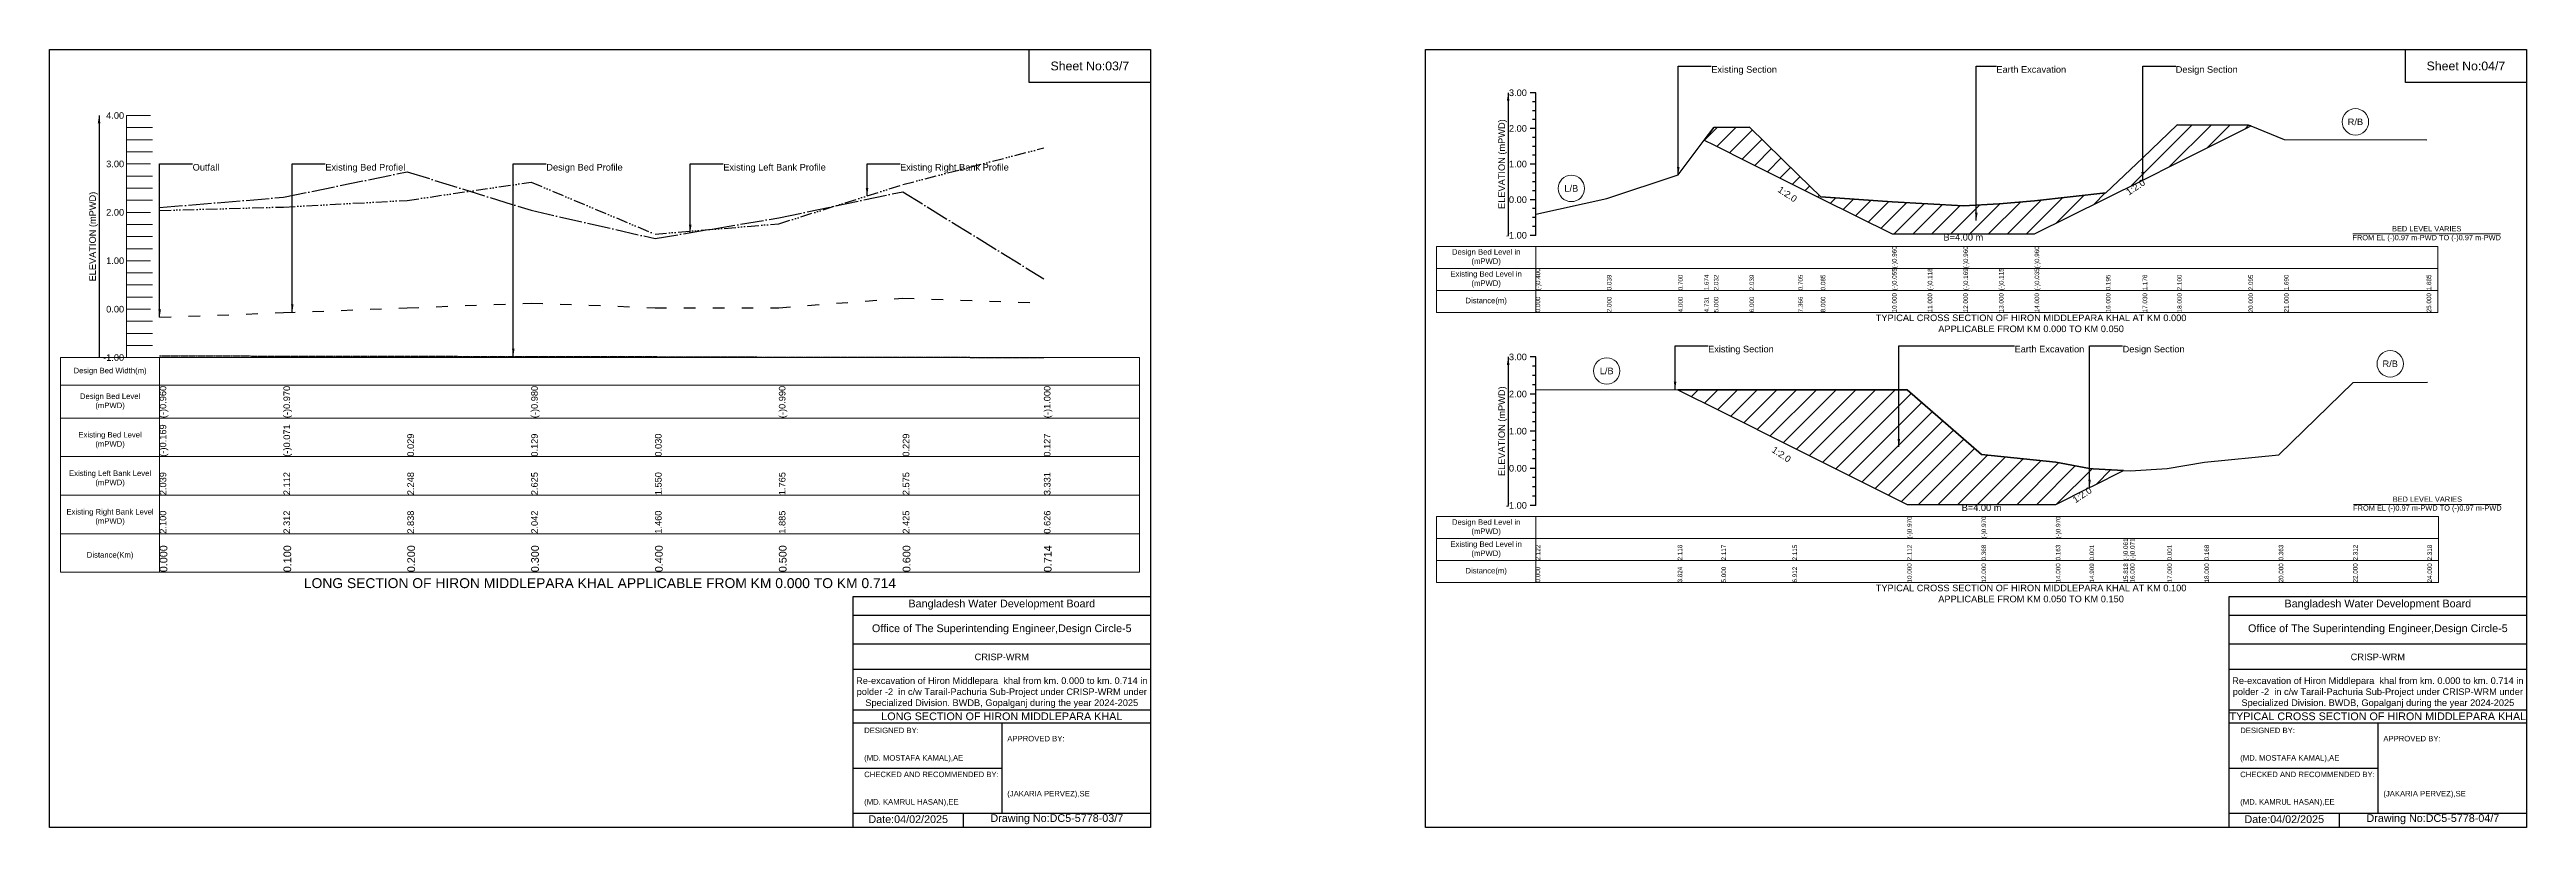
# Model space of a CAD drawing. Header units: inches. Extents: x 91000 to 178000, y -5656 to 6922.
# Drawn here: x 120000 to 138000, y -5656 to 0 of the extents above; entities that cross this region are included whole.
import ezdxf

# ---------------------------------------------------------------- set-up
doc = ezdxf.new("R2010")
doc.units = ezdxf.units.IN
doc.header["$LTSCALE"] = 7
doc.header["$MEASUREMENT"] = 0
for name, pattern in [('ACAD_ISO03W100', [30, 12, -18]), ('ACAD_ISO04W100', [30, 24, -3, 0, -3]), ('ACAD_ISO14W100', [24, 12, -3, 0, -3, 0, -3, 0, -3]), ('CENTER', [2, 1.25, -0.25, 0.25, -0.25])]:
    doc.linetypes.add(name, pattern=pattern)
for name, color, linetype, lineweight in [('Cross section Data Border', 7, 'Continuous', 9), ('Cross Section Labels', 7, 'Continuous', 9), ('Design Bed Level Long Section', 7, 'CENTER', 25), ('Existing Bed Level for Long Section', 7, 'ACAD_ISO03W100', 25), ('Existing Left Bank of Long section', 7, 'ACAD_ISO04W100', 25), ('Existing Right Bank of Long Section', 7, 'ACAD_ISO14W100', 25), ('Existing_Bed_Level for Xsection', 7, 'Continuous', 25), ('Long Section Border', 7, 'Continuous', 9), ('Long Section Labels', 7, 'Continuous', 9), ('Vscale for Long Section', 7, 'Continuous', 9)]:
    doc.layers.add(name, color=color, linetype=linetype, lineweight=lineweight)
doc.styles.get("Standard").update_dxf_attribs({"font": 'arial.ttf'})
doc.dimstyles.get("Standard").update_dxf_attribs({"dimtxt": 0.18, "dimasz": 0.18, "dimexe": 0.18, "dimexo": 0.0625, "dimgap": 0.09, "dimtad": 0, "dimtih": 1, "dimtoh": 1, "dimdec": 4, "dimzin": 0, "dimdsep": 46, "dimtxsty": 'Standard', "dimcen": 0.09, "dimadec": 0, "dimazin": 0, "dimtfac": 1, "dimtdec": 4, "dimtofl": 0, "dimtmove": 0, "dimatfit": 3, "dimfxl": 1, "dimtolj": 1, "dimtzin": 0, "dimarcsym": 0})

msp = doc.modelspace()

# ---------------------------------------------------------------- hatches: boundary and pattern name
at = {"layer": 'Existing_Bed_Level for Xsection'}
h = msp.add_hatch(dxfattribs=at)
h.set_pattern_fill('ANSI31', color=256, scale=777, style=0)
h.paths.add_polyline_path([(132025, -659), (132095, -694), (132354, -823), (132708, -1000), (132872, -1082), (133390, -1341), (133649, -1341), (133908, -1341), (134167, -1341), (134426, -1341), (134944, -1082), (135211, -949), (135462, -823), (135980, -564), (135996, -556), (135980, -550), (135462, -548), (135211, -788), (134944, -1042), (134426, -1101), (134167, -1122), (133908, -1136), (133649, -1123), (133390, -1107), (132872, -1070), (132708, -910), (132354, -564), (132095, -566)])
h = msp.add_hatch(dxfattribs=at)
h.set_pattern_fill('ANSI31', color=256, scale=810, style=0)
h.paths.add_polyline_path([(131832, -2473), (132150, -2632), (132666, -2890), (133500, -3307), (134040, -3307), (134580, -3307), (134825, -3184), (134850, -3172), (135071, -3061), (134850, -3049), (134825, -3045), (134580, -3001), (134040, -2945), (133500, -2475), (132666, -2474), (132150, -2473)])

# ---------------------------------------------------------------- linework, layer by layer
for points in [[(120000, 0), (128000, 0), (128000, -5656), (120000, -5656)], [(127120, 0), (128000, 0), (128000, -240), (127120, -240)], [(130000, 0), (138000, 0), (138000, -5656), (130000, -5656)], [(137120, 0), (138000, 0), (138000, -240), (137120, -240)]]:
    msp.add_lwpolyline(points, close=True)
for points in [[(125840, -5656), (125840, -3976), (128000, -3976)], [(125840, -4112), (128000, -4112)], [(135840, -5656), (135840, -3976), (138000, -3976)], [(135840, -4112), (138000, -4112)], [(125840, -4320), (128000, -4320)], [(135840, -4320), (138000, -4320)], [(125840, -4504), (128000, -4504)], [(135840, -4504), (138000, -4504)], [(125840, -4800), (128000, -4800)], [(135840, -4800), (138000, -4800)], [(125840, -4896), (128000, -4896)], [(126920, -4896), (126920, -5552)], [(135840, -4896), (138000, -4896)], [(136920, -4896), (136920, -5552)], [(125840, -5224), (126920, -5224)], [(135840, -5224), (136920, -5224)], [(125840, -5552), (128000, -5552)], [(126640, -5552), (126640, -5656)], [(135840, -5552), (138000, -5552)], [(136640, -5552), (136640, -5656)]]:
    msp.add_lwpolyline(points)
at = {"layer": 'Cross section Data Border'}
for points in [[(130080, -1431), (137355, -1431), (137355, -1911), (130080, -1911)], [(130080, -3395), (137360, -3395), (137360, -3875), (130080, -3875)]]:
    msp.add_lwpolyline(points, close=True, dxfattribs=at)
for points in [[(130800, -1431), (130800, -1911)], [(130080, -1591), (137355, -1591)], [(130080, -1751), (137355, -1751)], [(130800, -3395), (130800, -3875)], [(130080, -3555), (137360, -3555)], [(130080, -3715), (137360, -3715)]]:
    msp.add_lwpolyline(points, dxfattribs=at)
at = {"layer": 'Cross Section Labels'}
for points in [[(136739, -1341), (137811, -1341)], [(136744, -3307), (137816, -3307)]]:
    msp.add_lwpolyline(points, dxfattribs=at)
for centre in [(136757, -526), (131059, -1010), (131316, -2337), (137010, -2285)]:
    msp.add_circle(centre, 96, dxfattribs=at)
at = {"layer": 'Design Bed Level Long Section'}
msp.add_lwpolyline([(120800, -2226), (121700, -2229), (122600, -2229), (123500, -2233), (124400, -2233), (125300, -2236), (126200, -2236), (127226, -2240)], dxfattribs=at)
at = {"layer": 'Existing Bed Level for Long Section'}
msp.add_lwpolyline([(120800, -1947), (121700, -1913), (122600, -1878), (123500, -1843), (124400, -1877), (125300, -1878), (126200, -1807), (127226, -1843)], dxfattribs=at)
at = {"layer": 'Existing Left Bank of Long section'}
msp.add_lwpolyline([(120800, -1149), (121700, -1074), (122600, -889), (123500, -1169), (124400, -1374), (125300, -1224), (126200, -1034), (127226, -1668)], dxfattribs=at)
at = {"layer": 'Existing Right Bank of Long Section'}
msp.add_lwpolyline([(120800, -1170), (121700, -1145), (122600, -1097), (123500, -964), (124400, -1342), (125300, -1267), (126200, -982), (127226, -715)], dxfattribs=at)
at = {"layer": 'Existing_Bed_Level for Xsection'}
for points in [[(130800, -315), (130760, -315)], [(130800, -1351), (130800, -1092), (130800, -833), (130800, -574), (130800, -315)], [(130800, -380), (130776, -380)], [(130800, -445), (130776, -445)], [(130800, -510), (130776, -510)], [(130800, -574), (130760, -574)], [(130800, -639), (130776, -639)], [(130800, -704), (130776, -704)], [(130800, -1196), (131318, -1082), (131836, -911), (132025, -659), (132095, -566), (132354, -564), (132708, -910), (132872, -1070), (133390, -1107), (133390, -1107), (133649, -1123), (133908, -1136), (133908, -1136), (134167, -1122), (134426, -1101), (134426, -1101), (134944, -1042), (135211, -788), (135462, -548), (135980, -550), (135996, -556), (136239, -655), (137275, -656)], [(130800, -833), (130760, -833)], [(130800, -769), (130776, -769)], [(130800, -898), (130776, -898)], [(130800, -963), (130776, -963)], [(130800, -1028), (130776, -1028)], [(130800, -1092), (130760, -1092)], [(130800, -1157), (130776, -1157)], [(130800, -1222), (130776, -1222)], [(130800, -1351), (130760, -1351)], [(130800, -1287), (130776, -1287)], [(130800, -2235), (130760, -2235)], [(130800, -2302), (130776, -2302)], [(130800, -3315), (130800, -3045), (130800, -2775), (130800, -2505), (130800, -2235)], [(130800, -2505), (130760, -2505)], [(130800, -2370), (130776, -2370)], [(130800, -2437), (130776, -2437)], [(130800, -2472), (131832, -2473), (132150, -2473), (132666, -2474), (133500, -2475), (133500, -2475), (134040, -2945), (134040, -2945), (134580, -3001), (134580, -3001), (134825, -3045), (134850, -3049), (135071, -3061), (135120, -3064), (135390, -3045), (135660, -2999), (136200, -2947), (136740, -2421), (137280, -2419)], [(130800, -2572), (130776, -2572)], [(130800, -2640), (130776, -2640)], [(130800, -2775), (130760, -2775)], [(130800, -2707), (130776, -2707)], [(130800, -2842), (130776, -2842)], [(130800, -3045), (130760, -3045)], [(130800, -2910), (130776, -2910)], [(130800, -2977), (130776, -2977)], [(130800, -3112), (130776, -3112)], [(130800, -3180), (130776, -3180)], [(130800, -3315), (130760, -3315)], [(130800, -3247), (130776, -3247)]]:
    msp.add_lwpolyline(points, dxfattribs=at)
for points in [[(132025, -659), (132095, -694), (132354, -823), (132708, -1000), (132872, -1082), (133390, -1341), (133390, -1341), (133649, -1341), (133908, -1341), (133908, -1341), (134167, -1341), (134426, -1341), (134426, -1341), (134944, -1082), (135211, -949), (135462, -823), (135980, -564), (135996, -556), (135980, -550), (135462, -548), (135211, -788), (134944, -1042), (134426, -1101), (134426, -1101), (134167, -1122), (133908, -1136), (133908, -1136), (133649, -1123), (133390, -1107), (133390, -1107), (132872, -1070), (132708, -910), (132354, -564), (132095, -566)], [(131832, -2473), (131832, -2473), (132150, -2632), (132666, -2890), (133500, -3307), (133500, -3307), (134040, -3307), (134040, -3307), (134580, -3307), (134580, -3307), (134825, -3184), (134850, -3172), (135071, -3061), (135071, -3061), (135071, -3061), (134850, -3049), (134825, -3045), (134580, -3001), (134580, -3001), (134040, -2945), (134040, -2945), (133500, -2475), (133500, -2475), (132666, -2474), (132150, -2473), (131832, -2473)]]:
    msp.add_lwpolyline(points, close=True, dxfattribs=at)
at = {"layer": 'Long Section Border'}
msp.add_lwpolyline([(120080, -2240), (127920, -2240), (127920, -3800), (120080, -3800)], close=True, dxfattribs=at)
for points in [[(120800, -2240), (120800, -3800)], [(120080, -2440), (127920, -2440)], [(120080, -2680), (127920, -2680)], [(120080, -2960), (127920, -2960)], [(120080, -3240), (127920, -3240)], [(120080, -3520), (127920, -3520)]]:
    msp.add_lwpolyline(points, dxfattribs=at)
at = {"layer": 'Vscale for Long Section'}
for points in [[(120560, -2240), (120560, -1888), (120560, -1536), (120560, -1184), (120560, -832), (120560, -480)], [(120560, -480), (120733, -480)], [(120560, -568), (120749, -568)], [(120560, -656), (120749, -656)], [(120560, -744), (120749, -744)], [(120560, -832), (120733, -832)], [(120560, -920), (120749, -920)], [(120560, -1008), (120749, -1008)], [(120560, -1096), (120749, -1096)], [(120560, -1184), (120733, -1184)], [(120560, -1272), (120749, -1272)], [(120560, -1360), (120749, -1360)], [(120560, -1448), (120749, -1448)], [(120560, -1536), (120733, -1536)], [(120560, -1624), (120749, -1624)], [(120560, -1712), (120749, -1712)], [(120560, -1800), (120749, -1800)], [(120560, -1888), (120733, -1888)], [(120560, -1976), (120749, -1976)], [(120560, -2064), (120749, -2064)], [(120560, -2152), (120749, -2152)], [(120560, -2240), (120733, -2240)]]:
    msp.add_lwpolyline(points, dxfattribs=at)

# ---------------------------------------------------------------- texts
at = {"attachment_point": 5}
for s, insert, char_height in [('Sheet No:03/7', (127560, -120), 64), ('Sheet No:04/7', (137560, -120), 64), ('Bangladesh Water Development Board', (126920, -4036), 56), ('Bangladesh Water Development Board', (136920, -4036), 56), ('Office of The Superintending Engineer,Design Circle-5', (126920, -4216), 56), ('Office of The Superintending Engineer,Design Circle-5', (136920, -4216), 56)]:
    msp.add_mtext(s, dxfattribs=dict(at, insert=insert, char_height=char_height))
for s, insert, char_height, width, attachment_point in [('CRISP-WRM', (126920, -4416), 48, 2240, 5), ('CRISP-WRM', (136920, -4416), 48, 2240, 5), ('Re-excavation of Hiron Middlepara  khal from km. 0.000 to km. 0.714 in polder -2  in c/w Tarail-Pachuria Sub-Project under CRISP-WRM under Specialized Division. BWDB, Gopalganj during the year 2024-2025', (126920, -4676), 48, 2160, 5), ('Re-excavation of Hiron Middlepara  khal from km. 0.000 to km. 0.714 in polder -2  in c/w Tarail-Pachuria Sub-Project under CRISP-WRM under Specialized Division. BWDB, Gopalganj during the year 2024-2025', (136920, -4676), 48, 2160, 5), ('LONG SECTION OF HIRON MIDDLEPARA KHAL', (126920, -4848), 56, 2240, 5), ('TYPICAL CROSS SECTION OF HIRON MIDDLEPARA KHAL', (136920, -4848), 56, 2240, 5), ('DESIGNED BY:^J^J^J(MD. MOSTAFA KAMAL),AE', (125920, -5056), 40, 1120, 4), ('APPROVED BY:^J^J^J^J^J^J(JAKARIA PERVEZ),SE', (126960, -5216), 40, 1120, 4), ('DESIGNED BY:^J^J^J(MD. MOSTAFA KAMAL),AE', (135920, -5056), 40, 1120, 4), ('APPROVED BY:^J^J^J^J^J^J(JAKARIA PERVEZ),SE', (136960, -5216), 40, 1120, 4), ('CHECKED AND RECOMMENDED BY:^J^J^J(MD. KAMRUL HASAN),EE', (125920, -5376), 40, 1120, 4), ('CHECKED AND RECOMMENDED BY:^J^J^J(MD. KAMRUL HASAN),EE', (135920, -5376), 40, 1120, 4), ('Date:04/02/2025', (126240, -5596), 56, 1120, 5), ('Drawing No:DC5-5778-03/7', (127320, -5596), 56, 1760, 5), ('Date:04/02/2025', (136240, -5596), 56, 1120, 5), ('Drawing No:DC5-5778-04/7', (137320, -5596), 56, 1760, 5)]:
    msp.add_mtext(s, dxfattribs=dict(insert=insert, char_height=char_height, width=width, attachment_point=attachment_point))
at = {"layer": 'Cross section Data Border', "char_height": 40, "width": 640, "attachment_point": 5}
for s, insert in [('Existing Bed Level in (mPWD)', (130440, -1671)), ('Design Bed Level in (mPWD)', (130440, -1511)), ('Distance(m)', (130440, -1831)), ('Design Bed Level in (mPWD)', (130440, -3475)), ('Existing Bed Level in (mPWD)', (130440, -3635)), ('Distance(m)', (130440, -3795))]:
    msp.add_mtext(s, dxfattribs=dict(at, insert=insert))
at = {"layer": 'Cross Section Labels'}
for s, insert, char_height, attachment_point in [('Existing Section', (132076, -121), 48, 1), ('Earth Excavation', (134148, -121), 48, 1), ('Design Section', (135451, -121), 48, 1), ('R/B', (136757, -526), 48, 5), ('L/B', (131059, -1010), 48, 5), ('B=4.00 m', (133908, -1341), 48, 2), ('BED LEVEL VARIES ^JFROM EL (-)0.97 m-PWD TO (-)0.97 m-PWD', (137275, -1341), 38.4, 5), ('TYPICAL CROSS SECTION OF HIRON MIDDLEPARA KHAL AT KM 0.000^JAPPLICABLE FROM KM 0.000 TO KM 0.050', (134400, -1991), 48, 5), ('Existing Section', (132053, -2154), 48, 1), ('Earth Excavation', (134280, -2154), 48, 1), ('Design Section', (135065, -2154), 48, 1), ('L/B', (131316, -2337), 48, 5), ('R/B', (137010, -2285), 48, 5), ('B=4.00 m', (134040, -3307), 48, 2), ('BED LEVEL VARIES ^JFROM EL (-)0.97 m-PWD TO (-)0.97 m-PWD', (137280, -3307), 38.4, 5), ('TYPICAL CROSS SECTION OF HIRON MIDDLEPARA KHAL AT KM 0.100^JAPPLICABLE FROM KM 0.050 TO KM 0.150', (134400, -3955), 48, 5)]:
    msp.add_mtext(s, dxfattribs=dict(at, insert=insert, char_height=char_height, attachment_point=attachment_point))
at = {"layer": 'Cross Section Labels', "char_height": 48, "attachment_point": 2}
for insert, rotation in [((132643, -1032), 326.3099), ((135146, -981), 33.6901), ((132599, -2924), 326.3099), ((134758, -3218), 33.6901)]:
    msp.add_mtext('1:2.0', dxfattribs=dict(at, insert=insert, rotation=rotation))
at = {"layer": 'Existing_Bed_Level for Xsection', "char_height": 48, "attachment_point": 6}
for s, insert in [('3.00', (130736, -315)), ('2.00', (130736, -574)), ('1.00', (130736, -833)), ('0.00', (130736, -1092)), ('-1.00', (130736, -1351)), ('3.00', (130736, -2235)), ('2.00', (130736, -2505)), ('1.00', (130736, -2775)), ('0.00', (130736, -3045)), ('-1.00', (130736, -3315))]:
    msp.add_mtext(s, dxfattribs=dict(at, insert=insert))
at = {"layer": 'Existing_Bed_Level for Xsection', "rotation": 90}
for s, insert, char_height, attachment_point in [('ELEVATION (mPWD)', (130560, -833), 48, 5), ('(-)0.960', (133390, -1591), 32.8, 1), ('(-)0.960', (133908, -1591), 32.8, 1), ('(-)0.960', (134426, -1591), 32.8, 1), ('(-)0.400', (130800, -1751), 32.8, 1), ('(-)0.055', (133390, -1751), 32.8, 1), ('(-)0.118', (133649, -1751), 32.8, 1), ('(-)0.169', (133908, -1751), 32.8, 1), ('(-)0.115', (134167, -1751), 32.8, 1), ('(-)0.035', (134426, -1751), 32.8, 1), ('0.000', (130800, -1911), 32.8, 1), ('0.039', (131318, -1751), 32.8, 1), ('2.000', (131318, -1911), 32.8, 1), ('0.700', (131836, -1751), 32.8, 1), ('4.000', (131836, -1911), 32.8, 1), ('1.674', (132025, -1751), 32.8, 1), ('4.731', (132025, -1911), 32.8, 1), ('2.032', (132095, -1751), 32.8, 1), ('5.000', (132095, -1911), 32.8, 1), ('2.039', (132354, -1751), 32.8, 1), ('6.000', (132354, -1911), 32.8, 1), ('0.705', (132708, -1751), 32.8, 1), ('7.366', (132708, -1911), 32.8, 1), ('0.085', (132872, -1751), 32.8, 1), ('8.000', (132872, -1911), 32.8, 1), ('10.000', (133390, -1911), 32.8, 1), ('11.000', (133649, -1911), 32.8, 1), ('12.000', (133908, -1911), 32.8, 1), ('13.000', (134167, -1911), 32.8, 1), ('14.000', (134426, -1911), 32.8, 1), ('0.195', (134944, -1751), 32.8, 1), ('16.000', (134944, -1911), 32.8, 1), ('1.176', (135211, -1751), 32.8, 1), ('17.030', (135211, -1911), 32.8, 1), ('2.100', (135462, -1751), 32.8, 1), ('18.000', (135462, -1911), 32.8, 1), ('2.095', (135980, -1751), 32.8, 1), ('20.000', (135980, -1911), 32.8, 1), ('1.690', (136239, -1751), 32.8, 1), ('21.000', (136239, -1911), 32.8, 1), ('1.685', (137275, -1751), 32.8, 1), ('25.000', (137275, -1911), 32.8, 1), ('ELEVATION (mPWD)', (130560, -2775), 48, 5), ('(-)0.970', (133500, -3555), 32.8, 1), ('(-)0.970', (134040, -3555), 32.8, 1), ('(-)0.970', (134580, -3555), 32.8, 1), ('(-)0.061', (135071, -3715), 32.8, 1), ('(-)0.071', (135120, -3715), 32.8, 1), ('2.122', (130800, -3715), 32.8, 1), ('0.000', (130800, -3875), 32.8, 1), ('2.118', (131832, -3715), 32.8, 1), ('3.824', (131832, -3875), 32.8, 1), ('2.117', (132150, -3715), 32.8, 1), ('5.000', (132150, -3875), 32.8, 1), ('2.115', (132666, -3715), 32.8, 1), ('6.912', (132666, -3875), 32.8, 1), ('2.112', (133500, -3715), 32.8, 1), ('10.000', (133500, -3875), 32.8, 1), ('0.368', (134040, -3715), 32.8, 1), ('12.000', (134040, -3875), 32.8, 1), ('0.163', (134580, -3715), 32.8, 1), ('14.000', (134580, -3875), 32.8, 1), ('0.001', (134825, -3715), 32.8, 1), ('14.909', (134825, -3875), 32.8, 1), ('15.818', (135071, -3875), 32.8, 1), ('16.000', (135120, -3875), 32.8, 1), ('0.001', (135390, -3715), 32.8, 1), ('17.000', (135390, -3875), 32.8, 1), ('0.168', (135660, -3715), 32.8, 1), ('18.000', (135660, -3875), 32.8, 1), ('0.363', (136200, -3715), 32.8, 1), ('20.000', (136200, -3875), 32.8, 1), ('2.312', (136740, -3715), 32.8, 1), ('22.000', (136740, -3875), 32.8, 1), ('2.318', (137280, -3715), 32.8, 1), ('24.000', (137280, -3875), 32.8, 1)]:
    msp.add_mtext(s, dxfattribs=dict(at, insert=insert, char_height=char_height, attachment_point=attachment_point))
at = {"layer": 'Long Section Border', "attachment_point": 5}
for s, insert, char_height in [('Design Bed Width(m)', (120440, -2340), 40), ('Design Bed Level^J(mPWD)', (120440, -2560), 40), ('Existing Bed Level^J(mPWD)', (120440, -2840), 40), ('Existing Left Bank Level^J(mPWD)', (120440, -3120), 40), ('Existing Right Bank Level^J(mPWD)', (120440, -3400), 40), ('Distance(Km)', (120440, -3680), 40), ('LONG SECTION OF HIRON MIDDLEPARA KHAL APPLICABLE FROM KM 0.000 TO KM 0.714', (124000, -3880), 72)]:
    msp.add_mtext(s, dxfattribs=dict(at, insert=insert, char_height=char_height))
at = {"layer": 'Long Section Labels', "char_height": 48, "attachment_point": 1}
for s, insert in [('Outfall', (121040, -832)), ('Existing Bed Profiel', (122004, -832)), ('Design Bed Profile', (123610, -832)), ('Existing Left Bank Profile', (124896, -832)), ('Existing Right Bank Profile', (126181, -832))]:
    msp.add_mtext(s, dxfattribs=dict(at, insert=insert))
at = {"layer": 'Vscale for Long Section', "char_height": 48, "attachment_point": 6}
for s, insert in [('4.00', (120542, -480)), ('3.00', (120542, -832)), ('2.00', (120542, -1184)), ('1.00', (120542, -1536)), ('0.00', (120542, -1888)), ('-1.00', (120542, -2240))]:
    msp.add_mtext(s, dxfattribs=dict(at, insert=insert))
at = {"layer": 'Vscale for Long Section', "rotation": 90}
for s, insert, char_height, attachment_point in [('ELEVATION (mPWD)', (120320, -1360), 48, 5), ('(-)0.960', (120800, -2680), 48, 1), ('(-)0.970', (121700, -2680), 48, 1), ('(-)0.970', (121700, -2680), 48, 1), ('(-)0.980', (123500, -2680), 48, 1), ('(-)0.980', (123500, -2680), 48, 1), ('(-)0.990', (125300, -2680), 48, 1), ('(-)0.990', (125300, -2680), 48, 1), ('(-)1.000', (127226, -2680), 48, 1), ('(-)0.169', (120800, -2960), 48, 1), ('(-)0.071', (121700, -2960), 48, 1), ('0.029', (122600, -2960), 48, 1), ('0.029', (122600, -2960), 48, 1), ('0.129', (123500, -2960), 48, 1), ('0.030', (124400, -2960), 48, 1), ('0.229', (126200, -2960), 48, 1), ('0.127', (127226, -2960), 48, 1), ('2.039', (120800, -3240), 48, 1), ('2.112', (121700, -3240), 48, 1), ('2.248', (122600, -3240), 48, 1), ('2.625', (123500, -3240), 48, 1), ('1.550', (124400, -3240), 48, 1), ('1.765', (125300, -3240), 48, 1), ('2.575', (126200, -3240), 48, 1), ('3.331', (127226, -3240), 48, 1), ('2.100', (120800, -3520), 48, 1), ('2.312', (121700, -3520), 48, 1), ('2.838', (122600, -3520), 48, 1), ('2.042', (123500, -3520), 48, 1), ('1.460', (124400, -3520), 48, 1), ('1.885', (125300, -3520), 48, 1), ('2.425', (126200, -3520), 48, 1), ('0.626', (127226, -3520), 48, 1), ('0.000', (120800, -3800), 56, 1), ('0.100', (121700, -3800), 56, 1), ('0.200', (122600, -3800), 56, 1), ('0.300', (123500, -3800), 56, 1), ('0.400', (124400, -3800), 56, 1), ('0.500', (125300, -3800), 56, 1), ('0.600', (126200, -3800), 56, 1), ('0.714', (127226, -3800), 56, 1)]:
    msp.add_mtext(s, dxfattribs=dict(at, insert=insert, char_height=char_height, attachment_point=attachment_point))

# ---------------------------------------------------------------- leaders
at = {"layer": 'Cross Section Labels', "annotation_type": 0, "has_hookline": 1, "hookline_direction": 0}
for points, text_width in [([(131836, -911), (131836, -121), (132076, -121)], 467), ([(134002, -1243), (134002, -121), (134148, -121)], 497), ([(135211, -949), (135211, -121), (135451, -121)], 441), ([(131813, -2472), (131813, -2154), (132053, -2154)], 467), ([(133439, -2889), (133439, -2154), (134280, -2154)], 497), ([(134825, -3184), (134825, -2154), (135065, -2154)], 441)]:
    msp.add_leader(points, dimstyle='Standard', override={"dimasz": 57.6}, dxfattribs=dict(at, text_width=text_width))
at = {"layer": 'Existing_Bed_Level for Xsection'}
for points in [[(130600, -315), (130600, -1351)], [(130600, -2235), (130600, -3315)]]:
    msp.add_leader(points, dimstyle='Standard', override={"dimasz": 57.6}, dxfattribs=at)
at = {"layer": 'Long Section Labels', "annotation_type": 0, "has_hookline": 1, "hookline_direction": 0}
for points, text_width in [([(120800, -1947), (120800, -832), (121040, -832)], 186), ([(121764, -1910), (121764, -832), (122004, -832)], 571), ([(123370, -2232), (123370, -832), (123610, -832)], 547), ([(124656, -1332), (124656, -832), (124895, -832)], 737), ([(125941, -1064), (125941, -832), (126181, -832)], 782)]:
    msp.add_leader(points, dimstyle='Standard', override={"dimasz": 57.6}, dxfattribs=dict(at, text_width=text_width))
at = {"layer": 'Vscale for Long Section'}
msp.add_leader([(120360, -480), (120360, -2240)], dimstyle='Standard', override={"dimasz": 57.6}, dxfattribs=at)

doc.saveas('drawing.dxf')
